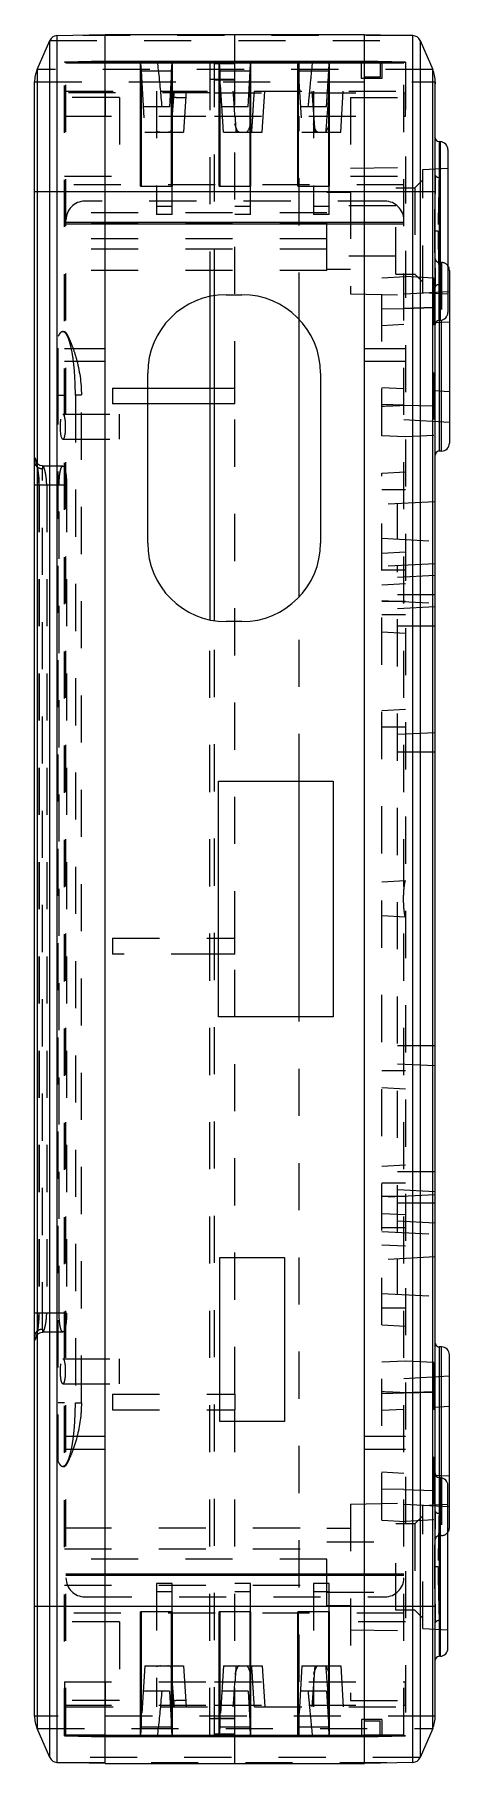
# Model space of a CAD drawing. Extents: x 0 to 1527, y 0 to 440.
# Drawn here: x 1257 to 1283.4, y 147.5 to 257.5 of the extents above; entities that cross this region are included whole.
import ezdxf

# ---------------------------------------------------------------- set-up
doc = ezdxf.new("R2010")
doc.units = 0
doc.linetypes.add('EB_DASH', pattern=[6, 3, -3])
doc.layers.get('0').update_dxf_attribs({"linetype": 'CONTINUOUS'})
doc.layers.add('DEFAULT_2', color=8, linetype='EB_DASH')

msp = doc.modelspace()

# ---------------------------------------------------------------- linework, layer by layer
at = {"color": 7, "linetype": 'CONTINUOUS'}
for p, q in [((1258.427, 257.472), (1261.507, 257.54)), ((1258.427, 257.471), (1258.427, 147.61)), ((1261.507, 147.54), (1261.507, 257.54)), ((1261.507, 257.54), (1278.007, 257.54)), ((1269.757, 255.74), (1269.757, 257.54)), ((1278.007, 147.54), (1278.007, 257.54)), ((1278.007, 257.54), (1281.088, 257.472)), ((1281.088, 147.61), (1281.088, 257.471)), ((1257.174, 255.322), (1257.979, 257.172)), ((1257.979, 147.909), (1257.979, 257.172)), ((1281.535, 257.172), (1281.535, 147.909)), ((1281.535, 257.172), (1282.341, 255.322)), ((1257.173, 255.323), (1257.173, 149.758)), ((1261.504, 255.779), (1261.539, 255.779)), ((1261.507, 255.84), (1278.007, 255.84)), ((1261.507, 255.74), (1278.007, 255.74)), ((1261.539, 255.779), (1263.733, 255.778)), ((1263.733, 255.778), (1264.833, 255.778)), ((1263.757, 247.901), (1263.757, 255.74)), ((1263.757, 255.74), (1263.787, 255.24)), ((1263.787, 255.24), (1263.787, 247.89)), ((1263.787, 255.24), (1265.727, 255.24)), ((1264.833, 255.778), (1265.744, 255.778)), ((1264.891, 255.24), (1264.845, 255.74)), ((1265.727, 255.24), (1265.757, 255.74)), ((1265.727, 247.89), (1265.727, 255.24)), ((1265.744, 255.778), (1268.157, 255.778)), ((1265.757, 255.74), (1265.757, 247.901)), ((1268.157, 255.776), (1268.157, 255.74)), ((1268.757, 255.776), (1268.691, 255.776)), ((1269.757, 255.777), (1268.757, 255.776)), ((1268.757, 247.901), (1268.757, 255.74)), ((1268.757, 255.74), (1268.787, 255.24)), ((1268.787, 255.24), (1268.787, 247.89)), ((1268.787, 255.24), (1270.727, 255.24)), ((1270.727, 255.24), (1270.757, 255.74)), ((1270.727, 247.89), (1270.727, 255.24)), ((1270.757, 255.74), (1270.757, 247.89)), ((1273.757, 247.901), (1273.757, 255.74)), ((1273.757, 255.74), (1273.787, 255.24)), ((1273.846, 255.778), (1273.758, 255.779)), ((1273.787, 255.24), (1273.787, 247.89)), ((1273.787, 255.24), (1275.727, 255.24)), ((1273.846, 255.74), (1273.846, 255.778)), ((1273.846, 255.778), (1274.693, 255.778)), ((1274.67, 255.74), (1274.624, 255.24)), ((1274.693, 255.778), (1275.738, 255.778)), ((1275.727, 255.24), (1275.757, 255.74)), ((1275.727, 247.89), (1275.727, 255.24)), ((1275.738, 255.778), (1275.758, 255.778)), ((1275.757, 255.74), (1275.757, 247.901)), ((1275.758, 255.778), (1277.84, 255.779)), ((1277.84, 255.779), (1278.047, 255.779)), ((1282.341, 149.758), (1282.341, 255.323)), ((1257.007, 150.557), (1257.007, 254.525)), ((1282.507, 254.525), (1282.507, 254.412)), ((1282.507, 150.556), (1282.507, 254.524)), ((1282.744, 250.728), (1282.744, 239.353)), ((1282.833, 250.723), (1282.744, 250.728)), ((1282.833, 239.357), (1282.833, 250.723)), ((1283.307, 250.224), (1283.307, 239.857)), ((1257.979, 247.537), (1257.007, 247.538)), ((1281.088, 247.54), (1258.427, 247.54)), ((1263.757, 247.89), (1263.757, 247.901)), ((1263.757, 247.89), (1265.757, 247.89)), ((1265.757, 247.901), (1265.757, 247.89)), ((1268.757, 247.89), (1268.757, 247.901)), ((1268.757, 247.89), (1270.757, 247.89)), ((1273.757, 247.89), (1273.757, 247.901)), ((1273.757, 247.89), (1275.757, 247.89)), ((1275.757, 247.901), (1275.757, 247.89)), ((1282.507, 247.538), (1281.535, 247.537)), ((1278.007, 245.59), (1261.507, 245.59)), ((1261.507, 245.49), (1278.007, 245.49)), ((1283.407, 242.54), (1283.407, 231.54)), ((1268.457, 235.04), (1268.457, 240.916)), ((1269.207, 240.99), (1270.207, 240.99)), ((1268.157, 240.872), (1268.157, 235.04)), ((1273.846, 221.781), (1273.846, 239.4)), ((1282.833, 239.357), (1282.744, 239.353)), ((1282.757, 239.357), (1282.757, 231.04)), ((1282.907, 231.04), (1282.907, 239.357)), ((1264.207, 225.19), (1264.207, 235.99)), ((1275.207, 235.99), (1275.207, 225.19)), ((1264.207, 235.04), (1269.757, 235.04)), ((1269.757, 234.04), (1269.757, 235.04)), ((1269.757, 234.04), (1264.207, 234.04)), ((1268.157, 234.04), (1268.157, 220.309)), ((1268.457, 220.264), (1268.457, 234.04)), ((1282.907, 231.04), (1282.757, 231.04)), ((1270.207, 220.19), (1269.207, 220.19)), ((1268.707, 195.04), (1268.707, 210.04)), ((1268.707, 210.04), (1276.007, 210.04)), ((1273.846, 195.04), (1273.846, 210.04)), ((1276.007, 210.04), (1276.007, 195.04)), ((1268.707, 200.04), (1269.757, 200.04)), ((1269.757, 199.04), (1269.757, 200.04)), ((1269.757, 199.04), (1268.707, 199.04)), ((1276.007, 195.04), (1268.707, 195.04)), ((1268.807, 179.74), (1272.907, 179.74)), ((1268.807, 169.29), (1268.807, 179.74)), ((1272.907, 179.74), (1272.907, 169.29)), ((1282.907, 174.04), (1282.757, 174.04)), ((1282.757, 174.04), (1282.757, 165.723)), ((1282.907, 165.723), (1282.907, 174.04)), ((1283.407, 162.54), (1283.407, 173.54)), ((1268.807, 171.04), (1269.757, 171.04)), ((1269.757, 171.04), (1269.757, 170.04)), ((1268.807, 170.04), (1269.757, 170.04)), ((1272.907, 169.29), (1268.807, 169.29)), ((1282.833, 165.723), (1282.744, 165.728)), ((1282.744, 165.728), (1282.744, 154.353)), ((1282.833, 154.357), (1282.833, 165.723)), ((1283.307, 154.857), (1283.307, 165.224)), ((1278.007, 159.59), (1261.507, 159.59)), ((1278.007, 159.49), (1261.507, 159.49)), ((1257.007, 157.543), (1257.979, 157.544)), ((1258.427, 157.54), (1281.088, 157.54)), ((1281.535, 157.544), (1282.507, 157.543)), ((1265.757, 157.19), (1263.757, 157.19)), ((1263.757, 157.179), (1263.757, 157.19)), ((1263.757, 149.34), (1263.757, 157.179)), ((1263.787, 157.19), (1263.787, 149.84)), ((1265.727, 149.84), (1265.727, 157.19)), ((1265.757, 157.19), (1265.757, 157.179)), ((1265.757, 157.179), (1265.757, 149.34)), ((1270.757, 157.19), (1268.757, 157.19)), ((1268.757, 157.179), (1268.757, 157.19)), ((1268.757, 149.34), (1268.757, 157.179)), ((1268.787, 157.19), (1268.787, 149.84)), ((1270.727, 149.84), (1270.727, 157.19)), ((1270.757, 157.19), (1270.757, 157.179)), ((1270.757, 157.179), (1270.757, 149.34)), ((1275.757, 157.19), (1273.757, 157.19)), ((1273.757, 149.34), (1273.757, 157.19)), ((1273.787, 157.19), (1273.787, 149.84)), ((1275.727, 149.84), (1275.727, 157.19)), ((1275.757, 157.19), (1275.757, 157.179)), ((1275.757, 157.179), (1275.757, 149.34)), ((1282.833, 154.357), (1282.744, 154.353)), ((1257.979, 147.909), (1257.174, 149.758)), ((1263.787, 149.84), (1263.757, 149.34)), ((1265.727, 149.84), (1263.787, 149.84)), ((1264.845, 149.34), (1264.891, 149.84)), ((1265.757, 149.34), (1265.727, 149.84)), ((1268.787, 149.84), (1268.757, 149.34)), ((1270.727, 149.84), (1268.787, 149.84)), ((1270.757, 149.34), (1270.727, 149.84)), ((1273.787, 149.84), (1273.757, 149.34)), ((1275.727, 149.84), (1273.787, 149.84)), ((1274.624, 149.84), (1274.67, 149.34)), ((1275.757, 149.34), (1275.727, 149.84)), ((1282.341, 149.758), (1281.535, 147.909)), ((1261.539, 149.301), (1261.504, 149.301)), ((1261.507, 149.34), (1278.007, 149.34)), ((1278.007, 149.241), (1261.507, 149.241)), ((1263.733, 149.302), (1261.539, 149.301)), ((1264.833, 149.302), (1263.733, 149.302)), ((1265.744, 149.303), (1264.833, 149.302)), ((1268.157, 149.303), (1265.744, 149.303)), ((1268.157, 149.34), (1268.157, 149.304)), ((1268.691, 149.304), (1268.757, 149.304)), ((1268.757, 149.304), (1269.757, 149.303)), ((1269.757, 147.54), (1269.757, 149.34)), ((1273.758, 149.302), (1273.846, 149.303)), ((1273.846, 149.303), (1273.846, 149.34)), ((1274.693, 149.303), (1273.846, 149.303)), ((1275.738, 149.302), (1274.693, 149.303)), ((1275.758, 149.302), (1275.738, 149.302)), ((1277.84, 149.302), (1275.758, 149.302)), ((1278.047, 149.301), (1277.84, 149.302)), ((1261.507, 147.54), (1258.427, 147.609)), ((1261.507, 147.54), (1278.007, 147.54)), ((1281.088, 147.609), (1278.007, 147.54))]:
    msp.add_line(p, q, dxfattribs=at)
for centre, radius, start, end in [((1258.438, 256.972), 0.5, 91.27303, 156.46047), ((1281.077, 256.972), 0.5, 23.53953, 88.72697), ((1259.007, 254.524), 2, 156.48502, 180.0111), ((1280.507, 254.524), 2, 359.98889, 23.51498), ((1282.757, 250.978), 0.25, 180, 266.99888), ((1282.807, 250.224), 0.5, 0, 87.00057), ((1282.907, 242.54), 0.5, 0, 35.3576), ((1269.207, 235.99), 5, 90, 180), ((1270.207, 235.99), 5, 0, 90), ((1282.807, 239.857), 0.5, 273, 0.00057), ((1282.757, 239.103), 0.25, 93, 179.99888), ((1282.757, 230.79), 0.25, 90, 157.49963), ((1282.907, 231.54), 0.5, 270, 359.99948), ((1269.207, 225.19), 5, 180, 270), ((1270.207, 225.19), 5, 270, 360), ((1282.757, 174.29), 0.25, 202.50037, 270), ((1282.907, 173.54), 0.5, 0, 89.99948), ((1282.757, 165.978), 0.25, 180, 266.99888), ((1282.807, 165.224), 0.5, 0, 87.00057), ((1282.907, 162.54), 0.5, 324.00016, 359.99948), ((1282.757, 154.103), 0.25, 93, 179.99888), ((1282.807, 154.857), 0.5, 273, 0.00057), ((1259.007, 150.556), 2, 179.98889, 203.51498), ((1280.507, 150.556), 2, 336.48502, 0.01111), ((1258.438, 148.109), 0.5, 203.53953, 268.72697), ((1281.077, 148.109), 0.5, 271.27303, 336.46047)]:
    msp.add_arc(centre, radius, start, end, dxfattribs=at)
for points in [[(1268.691, 255.776), (1268.513, 255.776), (1268.335, 255.775), (1268.157, 255.774)], [(1270.757, 255.792), (1270.424, 255.793), (1270.091, 255.795), (1269.757, 255.796)], [(1268.157, 149.306), (1268.335, 149.305), (1268.513, 149.304), (1268.691, 149.304)], [(1269.757, 149.285), (1270.091, 149.285), (1270.424, 149.287), (1270.757, 149.289)]]:
    msp.add_open_spline(points, degree=3, dxfattribs=at)
for points, knots in [([(1273.758, 255.779), (1273.258, 255.783), (1272.257, 255.796), (1271.257, 255.789), (1270.757, 255.792)], [0, 0, 0, 0, 1.5001171, 3.0002441, 3.0002441, 3.0002441, 3.0002441]), ([(1258.427, 247.54), (1258.38, 247.54), (1258.231, 247.539), (1258.082, 247.538), (1257.979, 247.536)], [0, 0, 0, 0, 0.1397387, 0.44730627, 0.44730627, 0.44730627, 0.44730627]), ([(1281.535, 247.536), (1281.51, 247.536), (1281.361, 247.538), (1281.212, 247.539), (1281.088, 247.54)], [0, 0, 0, 0, 0.07444937, 0.44730662, 0.44730662, 0.44730662, 0.44730662]), ([(1257.979, 157.545), (1258.004, 157.544), (1258.153, 157.542), (1258.302, 157.541), (1258.427, 157.54)], [0, 0, 0, 0, 0.07444937, 0.44730662, 0.44730662, 0.44730662, 0.44730662]), ([(1281.088, 157.54), (1281.134, 157.541), (1281.284, 157.542), (1281.433, 157.543), (1281.535, 157.545)], [0, 0, 0, 0, 0.1397387, 0.44730627, 0.44730627, 0.44730627, 0.44730627]), ([(1270.757, 149.289), (1271.257, 149.291), (1272.257, 149.285), (1273.258, 149.297), (1273.758, 149.302)], [0, 0, 0, 0, 1.500113, 3.0002161, 3.0002161, 3.0002161, 3.0002161])]:
    msp.add_open_spline(points, degree=3, knots=knots, dxfattribs=at)
at = {"layer": 'DEFAULT_2', "color": 8, "linetype": 'EB_DASH'}
for p, q in [((1281.088, 257.472), (1258.427, 257.472)), ((1257.979, 257.172), (1281.535, 257.172)), ((1282.341, 255.322), (1257.174, 255.322)), ((1261.507, 255.84), (1258.907, 255.782)), ((1258.907, 149.298), (1258.907, 255.782)), ((1258.907, 255.782), (1261.504, 255.779)), ((1259.007, 149.34), (1259.007, 255.74)), ((1259.007, 255.74), (1261.507, 255.74)), ((1263.787, 255.24), (1264.021, 251.34)), ((1265.727, 255.24), (1265.589, 252.94)), ((1268.157, 255.74), (1268.157, 240.872)), ((1268.457, 240.916), (1268.457, 255.695)), ((1269.757, 255.695), (1268.457, 255.695)), ((1269.757, 255.678), (1268.457, 255.678)), ((1269.021, 251.34), (1268.787, 255.24)), ((1269.757, 235.04), (1269.757, 255.74)), ((1270.589, 252.94), (1270.727, 255.24)), ((1273.787, 255.24), (1274.021, 251.34)), ((1273.846, 253.84), (1273.846, 255.74)), ((1275.589, 252.94), (1275.727, 255.24)), ((1277.807, 254.74), (1277.807, 255.74)), ((1280.607, 255.782), (1278.007, 255.84)), ((1278.007, 255.74), (1280.507, 255.74)), ((1278.047, 255.779), (1279.041, 255.78)), ((1279.007, 255.818), (1279.007, 254.84)), ((1279.041, 255.78), (1280.607, 255.782)), ((1279.107, 255.74), (1279.107, 254.74)), ((1280.507, 149.34), (1280.507, 255.74)), ((1280.607, 255.782), (1280.607, 149.299)), ((1257.007, 254.524), (1282.507, 254.524)), ((1269.757, 254.69), (1268.157, 254.69)), ((1268.457, 254.669), (1269.757, 254.669)), ((1279.107, 254.74), (1277.807, 254.74)), ((1279.007, 254.84), (1278.007, 254.84)), ((1262.407, 253.54), (1258.907, 253.54)), ((1258.913, 253.84), (1258.913, 252.34)), ((1268.157, 253.84), (1258.913, 253.84)), ((1259.007, 253.94), (1280.507, 253.94)), ((1261.526, 252.34), (1261.526, 253.84)), ((1262.407, 253.54), (1262.407, 248.54)), ((1264.757, 253.94), (1264.757, 246.09)), ((1265.707, 251.34), (1265.878, 253.559)), ((1265.878, 253.559), (1265.903, 253.94)), ((1266.651, 253.94), (1266.495, 251.34)), ((1268.457, 253.84), (1280.602, 253.84)), ((1271.495, 251.34), (1271.651, 253.94)), ((1274.855, 251.34), (1274.682, 253.94)), ((1274.757, 253.94), (1274.757, 246.09)), ((1276.495, 251.34), (1276.651, 253.94)), ((1277.107, 253.54), (1277.107, 241.041)), ((1277.107, 253.54), (1280.607, 253.54)), ((1277.989, 253.84), (1277.989, 252.34)), ((1280.602, 252.34), (1280.602, 253.84)), ((1258.913, 252.34), (1268.157, 252.34)), ((1265.589, 252.94), (1263.925, 252.94)), ((1268.457, 252.34), (1280.602, 252.34)), ((1270.589, 252.94), (1268.925, 252.94)), ((1273.846, 239.4), (1273.846, 252.34)), ((1275.589, 252.94), (1273.925, 252.94)), ((1264.021, 251.34), (1266.495, 251.34)), ((1269.021, 251.34), (1271.495, 251.34)), ((1274.021, 251.34), (1276.495, 251.34)), ((1277.107, 249.04), (1280.607, 249.101)), ((1281.707, 248.956), (1283.307, 249.04)), ((1281.707, 241.124), (1281.707, 248.956)), ((1258.907, 248.54), (1262.407, 248.54)), ((1280.507, 247.99), (1259.007, 247.99)), ((1265.757, 246.09), (1265.757, 247.901)), ((1270.757, 246.09), (1270.757, 247.89)), ((1275.607, 242.54), (1275.607, 247.54)), ((1275.757, 246.09), (1275.757, 247.901)), ((1277.107, 248.54), (1280.607, 248.54)), ((1280.007, 242.29), (1280.007, 247.79)), ((1280.007, 247.79), (1281.207, 247.79)), ((1281.207, 247.79), (1281.707, 248.29)), ((1281.207, 247.79), (1281.207, 242.29)), ((1282.492, 247.543), (1282.491, 247.513)), ((1279.307, 246.94), (1260.207, 246.94)), ((1265.757, 246.594), (1264.757, 246.594)), ((1270.757, 246.594), (1269.757, 246.594)), ((1275.757, 246.594), (1274.757, 246.594)), ((1277.107, 247.49), (1275.607, 247.49)), ((1280.007, 246.64), (1275.607, 246.64)), ((1275.607, 246.19), (1258.907, 246.19)), ((1275.607, 245.54), (1258.907, 245.54)), ((1261.507, 245.59), (1259.007, 245.59)), ((1259.007, 245.49), (1261.507, 245.49)), ((1265.757, 246.09), (1264.757, 246.09)), ((1270.757, 246.09), (1269.757, 246.09)), ((1275.757, 246.09), (1274.757, 246.09)), ((1280.507, 245.59), (1278.007, 245.59)), ((1278.007, 245.49), (1280.507, 245.49)), ((1275.607, 244.54), (1258.907, 244.54)), ((1282.69, 245.04), (1282.454, 245.04)), ((1275.607, 243.89), (1258.907, 243.89)), ((1280.007, 243.44), (1275.607, 243.44)), ((1275.607, 242.54), (1258.907, 242.54)), ((1277.107, 242.59), (1275.607, 242.59)), ((1279.107, 242.062), (1280.607, 242.14)), ((1279.107, 232.019), (1279.107, 242.062)), ((1280.007, 242.29), (1281.207, 242.29)), ((1282.407, 242.046), (1280.607, 242.14)), ((1281.207, 242.29), (1281.707, 241.79)), ((1282.407, 242.046), (1282.407, 232.035)), ((1282.757, 239.357), (1282.757, 243.04)), ((1282.757, 243.04), (1282.907, 243.04)), ((1282.907, 243.04), (1282.907, 239.357)), ((1277.107, 241.04), (1280.607, 240.979)), ((1280.507, 241.04), (1283.407, 241.192)), ((1281.707, 241.124), (1283.307, 241.04)), ((1279.107, 240.087), (1280.507, 240.122)), ((1280.507, 240.122), (1282.407, 240.168)), ((1281.141, 240.137), (1280.507, 240.122)), ((1281.774, 240.153), (1281.141, 240.137)), ((1282.407, 240.168), (1281.774, 240.153)), ((1280.507, 239.09), (1279.107, 239.017)), ((1283.407, 239.242), (1282.407, 239.19)), ((1258.507, 234.598), (1258.507, 238.343)), ((1258.807, 238.64), (1258.928, 238.64)), ((1261.507, 237.54), (1258.907, 237.54)), ((1261.507, 236.74), (1258.907, 236.74)), ((1280.607, 237.54), (1278.007, 237.54)), ((1280.607, 236.74), (1278.007, 236.74)), ((1258.507, 166.738), (1258.507, 234.59)), ((1258.507, 234.59), (1258.907, 234.59)), ((1259.604, 234.59), (1259.604, 170.49)), ((1259.986, 234.59), (1259.604, 234.59)), ((1259.986, 170.49), (1259.986, 234.59)), ((1261.965, 235.04), (1261.965, 234.04)), ((1261.965, 235.04), (1264.207, 235.04)), ((1268.157, 235.04), (1268.157, 234.04)), ((1268.457, 234.04), (1268.457, 235.04)), ((1280.507, 234.99), (1279.107, 235.064)), ((1282.407, 234.891), (1283.407, 234.838)), ((1258.807, 233.39), (1262.407, 233.39)), ((1264.207, 234.04), (1261.965, 234.04)), ((1262.407, 231.791), (1262.407, 233.39)), ((1269.757, 200.04), (1269.757, 234.04)), ((1280.507, 233.959), (1279.107, 233.994)), ((1280.507, 233.959), (1282.407, 233.912)), ((1280.507, 233.04), (1283.407, 232.888)), ((1258.807, 231.79), (1262.407, 231.79)), ((1280.607, 231.94), (1279.107, 232.019)), ((1282.407, 232.035), (1280.607, 231.94)), ((1257.507, 175.159), (1257.507, 229.923)), ((1258.807, 230.09), (1257.545, 230.09)), ((1257.007, 228.89), (1259.043, 228.89)), ((1257.29, 228.89), (1257.29, 176.19)), ((1257.779, 228.89), (1257.779, 176.19)), ((1258.571, 176.19), (1258.571, 228.89)), ((1259.043, 228.89), (1259.043, 176.19)), ((1279.107, 229.64), (1280.607, 229.719)), ((1279.107, 175.441), (1279.107, 229.64)), ((1280.607, 228.565), (1279.107, 228.565)), ((1282.507, 227.818), (1279.107, 227.64)), ((1280.107, 225.438), (1280.107, 227.693)), ((1279.107, 225.49), (1282.507, 225.312)), ((1279.107, 224.54), (1280.607, 224.619)), ((1282.507, 223.868), (1279.107, 223.69)), ((1280.607, 223.465), (1279.107, 223.465)), ((1280.107, 181.338), (1280.107, 223.743)), ((1279.107, 222.54), (1280.607, 222.619)), ((1280.107, 223.018), (1282.507, 223.143)), ((1273.846, 210.04), (1273.846, 221.781)), ((1279.107, 221.54), (1282.507, 221.362)), ((1280.607, 221.465), (1279.107, 221.465)), ((1282.507, 221.89), (1280.107, 221.89)), ((1280.107, 221.018), (1282.507, 221.143)), ((1282.507, 221.89), (1282.507, 222.155)), ((1268.157, 149.34), (1268.157, 220.309)), ((1268.457, 149.385), (1268.457, 220.264)), ((1280.607, 220.615), (1279.107, 220.615)), ((1279.107, 219.54), (1280.607, 219.462)), ((1282.507, 219.89), (1280.107, 219.89)), ((1279.107, 214.54), (1280.607, 214.619)), ((1280.607, 213.465), (1279.107, 213.465)), ((1280.107, 213.018), (1282.507, 213.143)), ((1282.507, 211.89), (1280.107, 211.89)), ((1280.607, 203.694), (1279.107, 203.615)), ((1280.607, 201.387), (1279.107, 201.465)), ((1261.965, 200.04), (1261.965, 199.04)), ((1261.965, 200.04), (1268.707, 200.04)), ((1268.707, 199.04), (1261.965, 199.04)), ((1269.757, 171.04), (1269.757, 199.04)), ((1273.846, 152.74), (1273.846, 195.04)), ((1282.507, 193.19), (1280.107, 193.19)), ((1280.607, 191.615), (1279.107, 191.615)), ((1280.107, 192.063), (1282.507, 191.937)), ((1279.107, 190.54), (1280.607, 190.462)), ((1279.107, 185.54), (1280.607, 185.619)), ((1282.507, 185.19), (1280.107, 185.19)), ((1280.607, 184.465), (1279.107, 184.465)), ((1282.507, 183.718), (1279.107, 183.54)), ((1280.107, 184.063), (1282.507, 183.937)), ((1280.607, 183.615), (1279.107, 183.615)), ((1282.507, 183.19), (1280.107, 183.19)), ((1282.507, 182.926), (1282.507, 183.19)), ((1279.107, 182.54), (1280.607, 182.462)), ((1280.607, 181.615), (1279.107, 181.615)), ((1280.107, 182.063), (1282.507, 181.937)), ((1279.107, 181.39), (1282.507, 181.212)), ((1279.107, 180.54), (1280.607, 180.462)), ((1282.507, 179.768), (1279.107, 179.59)), ((1280.107, 177.388), (1280.107, 179.643)), ((1279.107, 177.44), (1282.507, 177.262)), ((1259.043, 176.19), (1257.007, 176.19)), ((1280.607, 176.515), (1279.107, 176.515)), ((1258.807, 174.99), (1257.545, 174.99)), ((1279.107, 175.44), (1280.607, 175.362)), ((1258.807, 173.29), (1262.407, 173.29)), ((1262.407, 171.691), (1262.407, 173.29)), ((1280.607, 173.14), (1279.107, 173.062)), ((1279.107, 163.019), (1279.107, 173.062)), ((1282.407, 173.046), (1280.607, 173.14)), ((1282.407, 173.046), (1282.407, 163.035)), ((1258.807, 171.69), (1262.407, 171.69)), ((1280.507, 172.04), (1283.407, 172.192)), ((1261.965, 171.04), (1268.807, 171.04)), ((1261.965, 171.04), (1261.965, 170.04)), ((1279.107, 171.087), (1280.507, 171.122)), ((1280.507, 171.122), (1282.407, 171.168)), ((1281.141, 171.137), (1280.507, 171.122)), ((1281.774, 171.153), (1281.141, 171.137)), ((1282.407, 171.168), (1281.774, 171.153)), ((1258.907, 170.49), (1258.507, 170.49)), ((1259.604, 170.49), (1259.986, 170.49)), ((1261.965, 170.04), (1268.807, 170.04)), ((1269.757, 149.34), (1269.757, 170.04)), ((1279.107, 170.017), (1280.507, 170.09)), ((1283.407, 170.242), (1282.407, 170.19)), ((1261.507, 168.34), (1258.907, 168.34)), ((1280.607, 168.34), (1278.007, 168.34)), ((1258.907, 167.54), (1261.507, 167.54)), ((1278.007, 167.54), (1280.607, 167.54)), ((1258.807, 166.44), (1258.928, 166.44)), ((1280.507, 165.99), (1279.107, 166.064)), ((1282.407, 165.891), (1283.407, 165.838)), ((1282.757, 165.723), (1282.757, 162.04)), ((1282.907, 165.723), (1282.907, 162.04)), ((1277.107, 164.04), (1280.607, 164.101)), ((1277.107, 164.04), (1277.107, 151.54)), ((1280.507, 164.959), (1279.107, 164.994)), ((1280.507, 164.959), (1282.407, 164.912)), ((1280.507, 164.04), (1283.407, 163.888)), ((1281.707, 163.956), (1283.307, 164.04)), ((1281.707, 156.124), (1281.707, 163.956)), ((1279.107, 163.019), (1280.607, 162.94)), ((1282.407, 163.035), (1280.607, 162.94)), ((1281.207, 162.79), (1281.707, 163.29)), ((1258.907, 162.54), (1275.607, 162.54)), ((1275.607, 157.54), (1275.607, 162.54)), ((1277.107, 162.49), (1275.607, 162.49)), ((1281.207, 162.79), (1280.007, 162.79)), ((1280.007, 157.29), (1280.007, 162.79)), ((1281.207, 162.79), (1281.207, 157.29)), ((1282.907, 162.04), (1282.757, 162.04)), ((1258.907, 161.19), (1275.607, 161.19)), ((1275.607, 161.64), (1280.007, 161.64)), ((1275.607, 160.54), (1258.907, 160.54)), ((1275.607, 159.54), (1258.907, 159.54)), ((1261.507, 159.59), (1259.007, 159.59)), ((1280.507, 159.59), (1278.007, 159.59)), ((1282.69, 160.04), (1282.454, 160.04)), ((1258.907, 158.89), (1275.607, 158.89)), ((1261.507, 159.49), (1259.007, 159.49)), ((1265.757, 158.99), (1264.757, 158.99)), ((1264.757, 158.99), (1264.757, 151.14)), ((1264.757, 158.487), (1265.757, 158.487)), ((1265.757, 157.179), (1265.757, 158.99)), ((1270.757, 158.99), (1269.757, 158.99)), ((1269.757, 158.487), (1270.757, 158.487)), ((1270.757, 157.179), (1270.757, 158.99)), ((1275.757, 158.99), (1274.757, 158.99)), ((1274.757, 158.99), (1274.757, 151.14)), ((1274.757, 158.487), (1275.757, 158.487)), ((1275.607, 158.44), (1280.007, 158.44)), ((1275.757, 157.179), (1275.757, 158.99)), ((1280.507, 159.49), (1278.007, 159.49)), ((1260.207, 158.14), (1279.307, 158.14)), ((1275.607, 157.59), (1277.107, 157.59)), ((1282.491, 157.568), (1282.492, 157.537)), ((1262.407, 156.54), (1258.907, 156.54)), ((1280.507, 157.09), (1259.007, 157.09)), ((1262.407, 156.54), (1262.407, 151.54)), ((1280.607, 156.54), (1277.107, 156.54)), ((1281.207, 157.29), (1280.007, 157.29)), ((1281.207, 157.29), (1281.707, 156.79)), ((1277.107, 156.04), (1280.607, 155.979)), ((1281.707, 156.124), (1283.307, 156.04)), ((1264.021, 153.74), (1263.787, 149.84)), ((1264.021, 153.74), (1266.495, 153.74)), ((1265.878, 151.521), (1265.707, 153.74)), ((1266.495, 153.74), (1266.651, 151.14)), ((1269.021, 153.74), (1268.787, 149.84)), ((1269.021, 153.74), (1271.495, 153.74)), ((1271.495, 153.74), (1271.651, 151.14)), ((1274.021, 153.74), (1273.787, 149.84)), ((1274.021, 153.74), (1276.495, 153.74)), ((1274.682, 151.14), (1274.855, 153.74)), ((1276.495, 153.74), (1276.651, 151.14)), ((1258.913, 152.74), (1268.157, 152.74)), ((1258.913, 152.74), (1258.913, 151.24)), ((1261.526, 151.24), (1261.526, 152.74)), ((1265.589, 152.14), (1263.925, 152.14)), ((1265.589, 152.14), (1265.727, 149.84)), ((1268.457, 152.74), (1280.602, 152.74)), ((1270.589, 152.14), (1268.925, 152.14)), ((1270.589, 152.14), (1270.727, 149.84)), ((1275.589, 152.14), (1273.925, 152.14)), ((1275.589, 152.14), (1275.727, 149.84)), ((1277.989, 152.74), (1277.989, 151.24)), ((1280.602, 151.24), (1280.602, 152.74)), ((1262.407, 151.54), (1258.907, 151.54)), ((1258.913, 151.24), (1268.157, 151.24)), ((1259.007, 151.14), (1280.507, 151.14)), ((1265.903, 151.14), (1265.878, 151.521)), ((1268.457, 151.24), (1280.602, 151.24)), ((1273.846, 149.34), (1273.846, 151.24)), ((1277.107, 151.54), (1280.607, 151.54)), ((1282.507, 150.557), (1257.007, 150.557)), ((1257.174, 149.758), (1282.341, 149.758)), ((1268.157, 150.39), (1269.757, 150.39)), ((1268.457, 150.411), (1269.757, 150.411)), ((1279.107, 150.34), (1277.807, 150.34)), ((1277.807, 150.34), (1277.807, 149.34)), ((1278.007, 150.24), (1279.007, 150.24)), ((1279.007, 149.263), (1279.007, 150.24)), ((1279.107, 150.34), (1279.107, 149.34)), ((1261.504, 149.301), (1258.907, 149.298)), ((1258.907, 149.298), (1261.507, 149.241)), ((1261.507, 149.34), (1259.007, 149.34)), ((1269.757, 149.402), (1268.457, 149.402)), ((1269.757, 149.385), (1268.457, 149.385)), ((1280.507, 149.34), (1278.007, 149.34)), ((1278.007, 149.241), (1280.607, 149.298)), ((1279.041, 149.301), (1278.047, 149.301)), ((1280.607, 149.298), (1279.041, 149.301)), ((1281.535, 147.909), (1257.979, 147.909)), ((1258.427, 147.609), (1281.088, 147.609))]:
    msp.add_line(p, q, dxfattribs=at)
for points in [[(1257.113, 230.346), (1257.114, 230.344), (1257.123, 230.315), (1257.139, 230.258)], [(1257.543, 230.09), (1257.508, 230.091), (1257.343, 230.131), (1257.217, 230.21), (1257.144, 230.292), (1257.116, 230.339), (1257.113, 230.346)], [(1257.139, 230.258), (1257.158, 230.178), (1257.178, 230.077)], [(1257.178, 230.077), (1257.199, 229.956), (1257.219, 229.816), (1257.239, 229.657), (1257.255, 229.48), (1257.268, 229.287), (1257.277, 229.079), (1257.279, 228.89)], [(1257.279, 228.89), (1257.279, 176.131), (1257.272, 175.856), (1257.256, 175.606), (1257.235, 175.385), (1257.21, 175.193), (1257.183, 175.032)], [(1257.118, 174.749), (1257.114, 174.736), (1257.135, 174.775), (1257.201, 174.855), (1257.322, 174.94), (1257.491, 174.988), (1257.543, 174.99)], [(1257.183, 175.032), (1257.158, 174.902), (1257.135, 174.807), (1257.118, 174.749)]]:
    msp.add_lwpolyline(points, dxfattribs=at)
for centre, radius, start, end in [((2231.523, 344.674), 970.761, 185.286029, 185.422373), ((1192.761, 248.108), 77.113, 3.15786, 4.33748), ((1260.207, 245.74), 1.2, 90, 180), ((1279.307, 245.74), 1.2, 0, 90), ((1347.841, 245.052), 65.387, 180.01055, 180.24409), ((1282.757, 243.29), 0.25, 180, 270), ((1282.907, 242.54), 0.5, 35.35812, 90), ((1258.776, 238.402), 0.244, 57.04743, 58.33091), ((1282.757, 230.79), 0.25, 157.49963, 180), ((1282.757, 174.29), 0.25, 180, 202.50037), ((1282.757, 161.79), 0.25, 90, 180), ((1282.907, 162.54), 0.5, 270, 324.00016), ((1260.207, 159.34), 1.2, 180, 270), ((1279.307, 159.34), 1.2, 270, 0), ((2245.782, 59.074), 985.082, 174.578834, 174.713196), ((1192.761, 156.972), 77.113, 355.66252, 356.84214)]:
    msp.add_arc(centre, radius, start, end, dxfattribs=at)
for centre, major_axis, ratio, start_param, end_param in [((1264.927, 252.944), (-0.152, 1.601), 0.6212019, 2.8207402, 3.0827443), ((1265.589, 252.944), (0.152, 1.601), 0.6212019, 3.200441, 3.460632), ((1271.64, 270.448), (1.146, 19.107), 0.0522423, 3.1447274, 3.3766402), ((1276.64, 270.448), (1.146, 19.107), 0.0522423, 3.1447274, 3.3766402), ((1231.842, 237.04), (76.325, 0), 0.0524078, 5.3801934, 5.403776), ((1231.842, 168.04), (76.325, 0), 0.0524078, 0.8794093, 0.9029919), ((1264.927, 152.136), (0.152, 1.601), 0.6212019, 0.0588483, 0.3208524), ((1265.589, 152.136), (-0.152, 1.601), 0.6212019, 5.964146, 6.224337), ((1271.64, 134.633), (-1.146, 19.107), 0.0522423, 6.0481377, 6.2800506), ((1276.64, 134.633), (-1.146, 19.107), 0.0522423, 6.0481377, 6.2800506)]:
    msp.add_ellipse(centre, major_axis=major_axis, ratio=ratio, start_param=start_param, end_param=end_param, dxfattribs=at)
for centre in [(1258.807, 232.59), (1258.807, 172.49)]:
    msp.add_ellipse(centre, major_axis=(0, 0.8), ratio=0.1967973, dxfattribs=at)
for points in [[(1274.624, 255.24), (1274.583, 254.807), (1274.543, 254.374), (1274.502, 253.94)], [(1274.502, 253.94), (1274.471, 253.607), (1274.44, 253.274), (1274.408, 252.94)], [(1258.916, 238.634), (1258.919, 238.638), (1258.923, 238.64), (1258.928, 238.64)], [(1274.408, 152.14), (1274.44, 151.807), (1274.471, 151.474), (1274.502, 151.14)], [(1274.502, 151.14), (1274.543, 150.707), (1274.583, 150.274), (1274.624, 149.84)]]:
    msp.add_open_spline(points, degree=3, dxfattribs=at)
for points, knots in [([(1265.878, 253.559), (1265.874, 253.591), (1265.863, 253.67), (1265.859, 253.798), (1265.848, 253.893), (1265.842, 253.94)], [0, 0, 0, 0, 0.09579731, 0.23941987, 0.38307302, 0.38307302, 0.38307302, 0.38307302]), ([(1265.878, 253.559), (1265.898, 253.557), (1265.98, 253.548), (1266.063, 253.542), (1266.126, 253.538)], [0, 0, 0, 0, 0.05845602, 0.24878083, 0.24878083, 0.24878083, 0.24878083]), ([(1266.126, 253.538), (1266.19, 253.534), (1266.282, 253.53), (1266.4, 253.529), (1266.475, 253.53), (1266.537, 253.533), (1266.584, 253.538), (1266.611, 253.543), (1266.628, 253.551), (1266.628, 253.555)], [0, 0, 0, 0, 0.19133799, 0.27784459, 0.35379057, 0.41637653, 0.46328204, 0.49308032, 0.50641526, 0.50641526, 0.50641526, 0.50641526]), ([(1270.978, 253.94), (1270.962, 253.724), (1270.923, 253.182), (1270.875, 252.315), (1270.83, 251.665), (1270.806, 251.34)], [0, 0, 0, 0, 0.6514462, 1.6285461, 2.60569, 2.60569, 2.60569, 2.60569]), ([(1275.74, 253.94), (1275.705, 253.507), (1275.634, 252.64), (1275.564, 251.774), (1275.528, 251.34)], [0, 0, 0, 0, 1.3043145, 2.6086356, 2.6086356, 2.6086356, 2.6086356]), ([(1269.757, 252.356), (1269.763, 252.271), (1269.779, 252.06), (1269.796, 251.721), (1269.816, 251.467), (1269.827, 251.34)], [0, 0, 0, 0, 0.2545648, 0.6364101, 1.0182503, 1.0182503, 1.0182503, 1.0182503]), ([(1270.02, 251.34), (1270.007, 251.34), (1269.982, 251.346), (1269.951, 251.37), (1269.932, 251.403), (1269.908, 251.448), (1269.88, 251.504), (1269.839, 251.595), (1269.798, 251.714), (1269.771, 251.81), (1269.757, 251.858)], [0, 0, 0, 0, 0.03797457, 0.07556476, 0.1134684, 0.15123942, 0.22624432, 0.30144767, 0.45174626, 0.60207919, 0.60207919, 0.60207919, 0.60207919]), ([(1275.02, 251.34), (1275.007, 251.34), (1274.982, 251.346), (1274.951, 251.37), (1274.932, 251.403), (1274.908, 251.448), (1274.88, 251.504), (1274.839, 251.595), (1274.798, 251.714), (1274.771, 251.81), (1274.757, 251.858)], [0, 0, 0, 0, 0.03797457, 0.07556476, 0.11346839, 0.15123942, 0.22624432, 0.30144767, 0.45174626, 0.60207919, 0.60207919, 0.60207919, 0.60207919]), ([(1282.507, 248.602), (1282.507, 248.518), (1282.505, 248.165), (1282.498, 247.812), (1282.492, 247.543)], [0, 0, 0, 0, 0.2522064, 1.0591049, 1.0591049, 1.0591049, 1.0591049]), ([(1282.507, 248.602), (1282.507, 248.582), (1282.523, 248.539), (1282.578, 248.494), (1282.653, 248.462), (1282.712, 248.454), (1282.744, 248.453)], [0, 0, 0, 0, 0.06086947, 0.12803281, 0.20788234, 0.3040979, 0.3040979, 0.3040979, 0.3040979]), ([(1282.491, 247.513), (1282.482, 247.11), (1282.462, 246.286), (1282.454, 245.462), (1282.454, 245.04)], [0, 0, 0, 0, 1.2083757, 2.4730831, 2.4730831, 2.4730831, 2.4730831]), ([(1282.744, 248.453), (1282.744, 247.914), (1282.708, 246.777), (1282.69, 245.64), (1282.69, 245.04)], [0, 0, 0, 0, 1.6149335, 3.4127079, 3.4127079, 3.4127079, 3.4127079]), ([(1282.454, 244.774), (1282.455, 244.647), (1282.458, 244.147), (1282.467, 243.647), (1282.475, 243.274)], [0, 0, 0, 0, 0.3801608, 1.4995656, 1.4995656, 1.4995656, 1.4995656]), ([(1282.69, 245.04), (1282.69, 244.441), (1282.708, 243.304), (1282.744, 242.166), (1282.744, 241.628)], [0, 0, 0, 0, 1.7977781, 3.4127056, 3.4127056, 3.4127056, 3.4127056]), ([(1282.475, 243.274), (1282.478, 243.167), (1282.487, 242.753), (1282.497, 242.338), (1282.502, 242.031)], [0, 0, 0, 0, 0.3218579, 1.2438418, 1.2438418, 1.2438418, 1.2438418]), ([(1282.502, 242.031), (1282.503, 241.983), (1282.506, 241.799), (1282.507, 241.615), (1282.507, 241.478)], [0, 0, 0, 0, 0.14193179, 0.5526282, 0.5526282, 0.5526282, 0.5526282]), ([(1282.744, 241.628), (1282.712, 241.627), (1282.653, 241.619), (1282.578, 241.587), (1282.523, 241.541), (1282.507, 241.498), (1282.507, 241.478)], [0, 0, 0, 0, 0.09621631, 0.17606616, 0.24322968, 0.30409943, 0.30409943, 0.30409943, 0.30409943]), ([(1258.807, 238.639), (1258.781, 238.639), (1258.723, 238.624), (1258.645, 238.562), (1258.572, 238.466), (1258.529, 238.387), (1258.507, 238.343)], [0, 0, 0, 0, 0.07877158, 0.17302605, 0.29244275, 0.4406893, 0.4406893, 0.4406893, 0.4406893]), ([(1258.904, 238.61), (1258.896, 238.615), (1258.866, 238.631), (1258.832, 238.639), (1258.807, 238.639)], [0, 0, 0, 0, 0.027482, 0.10226, 0.10226, 0.10226, 0.10226]), ([(1258.907, 238.585), (1258.907, 238.591), (1258.908, 238.607), (1258.91, 238.625), (1258.916, 238.634)], [0, 0, 0, 0, 0.016856719, 0.050196133, 0.050196133, 0.050196133, 0.050196133]), ([(1259.352, 237.544), (1259.324, 237.677), (1259.267, 237.917), (1259.162, 238.232), (1259.052, 238.46), (1258.958, 238.575), (1258.909, 238.607)], [0, 0, 0, 0, 0.4086518, 0.7405619, 0.9927257, 1.170034, 1.170034, 1.170034, 1.170034]), ([(1258.928, 238.64), (1258.933, 238.64), (1258.947, 238.633), (1258.978, 238.603), (1259, 238.571), (1259.016, 238.547)], [0, 0, 0, 0, 0.01675661, 0.04347815, 0.13105594, 0.13105594, 0.13105594, 0.13105594]), ([(1259.016, 238.547), (1259.048, 238.498), (1259.116, 238.376), (1259.274, 238.05), (1259.386, 237.767), (1259.461, 237.558)], [0, 0, 0, 0, 0.1751785, 0.418691, 1.085784, 1.085784, 1.085784, 1.085784]), ([(1259.604, 234.59), (1259.604, 235.129), (1259.575, 235.909), (1259.469, 236.893), (1259.395, 237.338), (1259.352, 237.544)], [0, 0, 0, 0, 1.6145404, 2.3383983, 2.9679971, 2.9679971, 2.9679971, 2.9679971]), ([(1259.461, 237.558), (1259.534, 237.355), (1259.839, 236.395), (1259.986, 235.382), (1259.986, 234.59)], [0, 0, 0, 0, 0.6467743, 3.0207739, 3.0207739, 3.0207739, 3.0207739]), ([(1257.169, 230.205), (1257.159, 230.255), (1257.139, 230.343), (1257.111, 230.445), (1257.089, 230.509), (1257.076, 230.543), (1257.063, 230.568), (1257.052, 230.584), (1257.04, 230.593), (1257.028, 230.584), (1257.022, 230.568), (1257.016, 230.543), (1257.012, 230.509), (1257.008, 230.444), (1257.007, 230.391), (1257.007, 230.353)], [0, 0, 0, 0, 0.15288514, 0.27173862, 0.31772369, 0.35456118, 0.38225606, 0.40107897, 0.41247216, 0.42254647, 0.43898411, 0.46420319, 0.49877817, 0.54271619, 0.65798895, 0.65798895, 0.65798895, 0.65798895]), ([(1257.007, 230.353), (1257.007, 230.296), (1257.035, 230.18), (1257.188, 229.987), (1257.382, 229.923), (1257.507, 229.923)], [0, 0, 0, 0, 0.16896095, 0.3456535, 0.72098037, 0.72098037, 0.72098037, 0.72098037]), ([(1257.29, 228.89), (1257.29, 229.135), (1257.269, 229.576), (1257.208, 230.013), (1257.169, 230.205)], [0, 0, 0, 0, 0.7342373, 1.3216419, 1.3216419, 1.3216419, 1.3216419]), ([(1257.543, 230.09), (1257.537, 230.09), (1257.523, 230.075), (1257.51, 230.018), (1257.508, 229.964), (1257.507, 229.923)], [0, 0, 0, 0, 0.01827795, 0.05211019, 0.17734783, 0.17734783, 0.17734783, 0.17734783]), ([(1257.779, 228.89), (1257.777, 229.045), (1257.763, 229.269), (1257.72, 229.551), (1257.683, 229.73), (1257.646, 229.876), (1257.609, 229.988), (1257.581, 230.053), (1257.555, 230.09), (1257.543, 230.09)], [0, 0, 0, 0, 0.4628931, 0.6723827, 0.8569593, 1.0102476, 1.1268117, 1.2026195, 1.2385341, 1.2385341, 1.2385341, 1.2385341]), ([(1258.571, 228.895), (1258.571, 229.049), (1258.579, 229.273), (1258.609, 229.556), (1258.637, 229.735), (1258.671, 229.881), (1258.71, 229.991), (1258.749, 230.064), (1258.79, 230.09), (1258.807, 230.09)], [0, 0, 0, 0, 0.4618831, 0.6702168, 0.8531922, 1.0048981, 1.1211525, 1.2010782, 1.2518826, 1.2518826, 1.2518826, 1.2518826]), ([(1258.807, 230.09), (1258.824, 230.09), (1258.865, 230.063), (1258.904, 229.99), (1258.944, 229.879), (1258.977, 229.731), (1259.006, 229.551), (1259.035, 229.265), (1259.043, 229.04), (1259.043, 228.885)], [0, 0, 0, 0, 0.0511318, 0.1317784, 0.2491605, 0.4023273, 0.5870024, 0.7971388, 1.2620145, 1.2620145, 1.2620145, 1.2620145]), ([(1280.592, 203.694), (1280.589, 203.693), (1280.583, 203.685), (1280.577, 203.668), (1280.568, 203.64), (1280.554, 203.583), (1280.537, 203.487), (1280.516, 203.345), (1280.497, 203.173), (1280.482, 202.976), (1280.472, 202.763), (1280.47, 202.615), (1280.47, 202.54)], [0, 0, 0, 0, 0.0087457, 0.0271344, 0.056012, 0.0954379, 0.204183, 0.3488491, 0.5241314, 0.7239478, 0.9408472, 1.1658534, 1.1658534, 1.1658534, 1.1658534]), ([(1280.47, 202.54), (1280.47, 202.465), (1280.472, 202.318), (1280.482, 202.104), (1280.497, 201.908), (1280.516, 201.735), (1280.537, 201.594), (1280.554, 201.498), (1280.568, 201.44), (1280.577, 201.412), (1280.583, 201.396), (1280.589, 201.387), (1280.592, 201.387)], [0, 0, 0, 0, 0.2249866, 0.4418561, 0.6416694, 0.8169624, 0.9616447, 1.0703941, 1.1098204, 1.1387044, 1.1571022, 1.1658515, 1.1658515, 1.1658515, 1.1658515]), ([(1257.166, 174.862), (1257.206, 175.055), (1257.269, 175.497), (1257.29, 175.942), (1257.29, 176.19)], [0, 0, 0, 0, 0.5914788, 1.3360999, 1.3360999, 1.3360999, 1.3360999]), ([(1257.543, 174.99), (1257.555, 174.99), (1257.581, 175.027), (1257.609, 175.092), (1257.646, 175.204), (1257.683, 175.35), (1257.72, 175.529), (1257.764, 175.812), (1257.777, 176.036), (1257.779, 176.19)], [0, 0, 0, 0, 0.0359041, 0.1117061, 0.2282643, 0.3815561, 0.5661447, 0.7756583, 1.2386306, 1.2386306, 1.2386306, 1.2386306]), ([(1258.807, 174.99), (1258.79, 174.99), (1258.749, 175.017), (1258.71, 175.091), (1258.671, 175.201), (1258.637, 175.349), (1258.608, 175.53), (1258.579, 175.815), (1258.571, 176.04), (1258.571, 176.195)], [0, 0, 0, 0, 0.0511134, 0.1317225, 0.2490364, 0.4021149, 0.5867011, 0.7968101, 1.261772, 1.261772, 1.261772, 1.261772]), ([(1259.043, 176.185), (1259.043, 176.031), (1259.035, 175.808), (1259.006, 175.525), (1258.977, 175.346), (1258.943, 175.199), (1258.904, 175.09), (1258.865, 175.017), (1258.824, 174.99), (1258.807, 174.99)], [0, 0, 0, 0, 0.4618981, 0.6701714, 0.8531293, 1.0048458, 1.1211536, 1.2011033, 1.2519145, 1.2519145, 1.2519145, 1.2519145]), ([(1257.507, 175.159), (1257.382, 175.159), (1257.188, 175.094), (1257.035, 174.902), (1257.007, 174.785), (1257.007, 174.729)], [0, 0, 0, 0, 0.37530406, 0.55192792, 0.72078797, 0.72078797, 0.72078797, 0.72078797]), ([(1257.507, 175.159), (1257.508, 175.117), (1257.51, 175.063), (1257.523, 175.005), (1257.537, 174.99), (1257.543, 174.99)], [0, 0, 0, 0, 0.12568874, 0.15966158, 0.17801509, 0.17801509, 0.17801509, 0.17801509]), ([(1257.007, 174.729), (1257.007, 174.69), (1257.008, 174.638), (1257.012, 174.573), (1257.016, 174.539), (1257.021, 174.514), (1257.027, 174.497), (1257.039, 174.488), (1257.051, 174.496), (1257.062, 174.51), (1257.074, 174.534), (1257.088, 174.567), (1257.109, 174.628), (1257.137, 174.727), (1257.156, 174.813), (1257.166, 174.862)], [0, 0, 0, 0, 0.11460618, 0.1584799, 0.19314561, 0.21860755, 0.23540454, 0.24566564, 0.25651153, 0.27433564, 0.3007563, 0.33611956, 0.38047804, 0.49569361, 0.64450476, 0.64450476, 0.64450476, 0.64450476]), ([(1259.353, 167.537), (1259.396, 167.742), (1259.469, 168.188), (1259.575, 169.172), (1259.604, 169.952), (1259.604, 170.49)], [0, 0, 0, 0, 0.6296351, 1.353536, 2.9682191, 2.9682191, 2.9682191, 2.9682191]), ([(1259.987, 170.49), (1259.987, 170.211), (1259.936, 169.205), (1259.708, 168.211), (1259.463, 167.526)], [0, 0, 0, 0, 0.8377191, 3.0196172, 3.0196172, 3.0196172, 3.0196172]), ([(1259, 166.561), (1259.038, 166.609), (1259.109, 166.73), (1259.24, 167.053), (1259.31, 167.333), (1259.353, 167.537)], [0, 0, 0, 0, 0.1831029, 0.4185829, 1.0442663, 1.0442663, 1.0442663, 1.0442663]), ([(1259.463, 167.526), (1259.389, 167.32), (1259.279, 167.042), (1259.124, 166.719), (1259.056, 166.597), (1259.025, 166.547)], [0, 0, 0, 0, 0.6544808, 0.896546, 1.0740262, 1.0740262, 1.0740262, 1.0740262]), ([(1258.507, 166.738), (1258.529, 166.694), (1258.572, 166.615), (1258.645, 166.518), (1258.723, 166.456), (1258.781, 166.441), (1258.807, 166.441)], [0, 0, 0, 0, 0.14858318, 0.26824679, 0.36266481, 0.44155031, 0.44155031, 0.44155031, 0.44155031]), ([(1258.807, 166.441), (1258.816, 166.441), (1258.852, 166.444), (1258.886, 166.458), (1258.909, 166.473)], [0, 0, 0, 0, 0.02549535, 0.10728484, 0.10728484, 0.10728484, 0.10728484]), ([(1258.909, 166.465), (1258.909, 166.467), (1258.908, 166.477), (1258.907, 166.488), (1258.907, 166.496)], [0, 0, 0, 0, 0.006633027, 0.030934699, 0.030934699, 0.030934699, 0.030934699]), ([(1258.909, 166.473), (1258.917, 166.478), (1258.951, 166.503), (1258.98, 166.535), (1259, 166.561)], [0, 0, 0, 0, 0.02842879, 0.12684814, 0.12684814, 0.12684814, 0.12684814]), ([(1258.928, 166.44), (1258.926, 166.44), (1258.915, 166.443), (1258.911, 166.456), (1258.909, 166.465)], [0, 0, 0, 0, 0.006508971, 0.032631584, 0.032631584, 0.032631584, 0.032631584]), ([(1259.025, 166.547), (1259.007, 166.519), (1258.983, 166.483), (1258.949, 166.449), (1258.934, 166.44), (1258.928, 166.44)], [0, 0, 0, 0, 0.09841696, 0.12813693, 0.14635235, 0.14635235, 0.14635235, 0.14635235]), ([(1282.502, 163.05), (1282.5, 162.95), (1282.492, 162.533), (1282.482, 162.117), (1282.475, 161.801)], [0, 0, 0, 0, 0.3003752, 1.2495167, 1.2495167, 1.2495167, 1.2495167]), ([(1282.507, 163.602), (1282.507, 163.558), (1282.507, 163.373), (1282.504, 163.189), (1282.502, 163.05)], [0, 0, 0, 0, 0.13425643, 0.55263218, 0.55263218, 0.55263218, 0.55263218]), ([(1282.507, 163.602), (1282.507, 163.582), (1282.523, 163.539), (1282.578, 163.494), (1282.653, 163.462), (1282.712, 163.454), (1282.744, 163.453)], [0, 0, 0, 0, 0.06086975, 0.12803328, 0.20788312, 0.30409943, 0.30409943, 0.30409943, 0.30409943]), ([(1282.744, 163.453), (1282.744, 162.914), (1282.708, 161.777), (1282.69, 160.64), (1282.69, 160.04)], [0, 0, 0, 0, 1.6149275, 3.4127056, 3.4127056, 3.4127056, 3.4127056]), ([(1282.475, 161.801), (1282.472, 161.657), (1282.46, 161.07), (1282.454, 160.483), (1282.454, 160.04)], [0, 0, 0, 0, 0.4315872, 1.7603951, 1.7603951, 1.7603951, 1.7603951]), ([(1282.454, 160.04), (1282.454, 159.619), (1282.462, 158.794), (1282.482, 157.97), (1282.491, 157.568)], [0, 0, 0, 0, 1.2645759, 2.4728379, 2.4728379, 2.4728379, 2.4728379]), ([(1282.69, 160.04), (1282.69, 159.441), (1282.708, 158.304), (1282.744, 157.166), (1282.744, 156.628)], [0, 0, 0, 0, 1.7977745, 3.4127079, 3.4127079, 3.4127079, 3.4127079]), ([(1282.492, 157.537), (1282.494, 157.445), (1282.502, 157.092), (1282.507, 156.739), (1282.507, 156.478)], [0, 0, 0, 0, 0.2765239, 1.0590866, 1.0590866, 1.0590866, 1.0590866]), ([(1282.744, 156.628), (1282.712, 156.627), (1282.653, 156.619), (1282.578, 156.587), (1282.523, 156.541), (1282.507, 156.498), (1282.507, 156.478)], [0, 0, 0, 0, 0.09621556, 0.17606509, 0.24322843, 0.3040979, 0.3040979, 0.3040979, 0.3040979]), ([(1269.827, 153.74), (1269.82, 153.656), (1269.802, 153.444), (1269.784, 153.105), (1269.766, 152.851), (1269.757, 152.724)], [0, 0, 0, 0, 0.2545671, 0.6364076, 1.0182518, 1.0182518, 1.0182518, 1.0182518]), ([(1270.02, 153.74), (1270.007, 153.74), (1269.982, 153.734), (1269.951, 153.71), (1269.932, 153.677), (1269.908, 153.633), (1269.88, 153.577), (1269.839, 153.486), (1269.798, 153.367), (1269.771, 153.271), (1269.757, 153.222)], [0, 0, 0, 0, 0.03797113, 0.07556097, 0.11346371, 0.15122994, 0.22623431, 0.30143497, 0.45172995, 0.60205856, 0.60205856, 0.60205856, 0.60205856]), ([(1270.806, 153.74), (1270.822, 153.524), (1270.861, 152.982), (1270.909, 152.115), (1270.954, 151.465), (1270.978, 151.14)], [0, 0, 0, 0, 0.6514432, 1.6285429, 2.6056903, 2.6056903, 2.6056903, 2.6056903]), ([(1275.02, 153.74), (1275.007, 153.74), (1274.982, 153.734), (1274.951, 153.71), (1274.932, 153.677), (1274.908, 153.633), (1274.88, 153.577), (1274.839, 153.486), (1274.798, 153.367), (1274.771, 153.271), (1274.757, 153.222)], [0, 0, 0, 0, 0.03797113, 0.07556097, 0.11346371, 0.15122994, 0.22623431, 0.30143496, 0.45172995, 0.60205855, 0.60205855, 0.60205855, 0.60205855]), ([(1275.528, 153.74), (1275.564, 153.307), (1275.634, 152.44), (1275.705, 151.574), (1275.74, 151.14)], [0, 0, 0, 0, 1.3043211, 2.6086356, 2.6086356, 2.6086356, 2.6086356]), ([(1265.842, 151.14), (1265.846, 151.172), (1265.857, 151.251), (1265.861, 151.379), (1265.872, 151.474), (1265.878, 151.521)], [0, 0, 0, 0, 0.09579813, 0.2394224, 0.38307731, 0.38307731, 0.38307731, 0.38307731]), ([(1266.126, 151.543), (1266.105, 151.541), (1266.022, 151.536), (1265.939, 151.528), (1265.878, 151.521)], [0, 0, 0, 0, 0.0648752, 0.24877967, 0.24877967, 0.24877967, 0.24877967]), ([(1266.628, 151.525), (1266.628, 151.53), (1266.611, 151.537), (1266.584, 151.542), (1266.537, 151.548), (1266.475, 151.55), (1266.4, 151.552), (1266.282, 151.55), (1266.19, 151.546), (1266.126, 151.543)], [0, 0, 0, 0, 0.01333494, 0.04313322, 0.09003874, 0.15262471, 0.22857071, 0.31507732, 0.50641526, 0.50641526, 0.50641526, 0.50641526])]:
    msp.add_open_spline(points, degree=3, knots=knots, dxfattribs=at)

doc.saveas('drawing.dxf')
